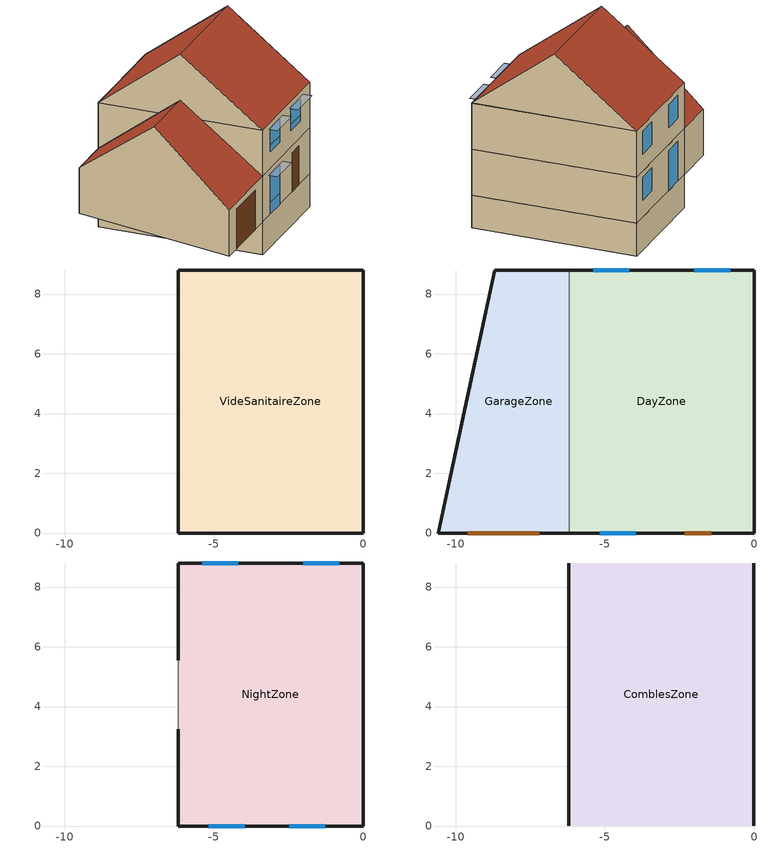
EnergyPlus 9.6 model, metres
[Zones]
VideSanitaireZone
 floor ground (Plancher bas VS): 0,8.8 0,0 -6.2,0 -6.2,8.8 z-1.79
 wall ground (Mur VS): 0,8.8 -6.2,8.8 -6.2,0 0,0 0,8.8 z-1.79:0
DayZone
 floor to VideSanitaireZone (Plancher bas RDC): 0,8.8 0,0 -6.2,0 -6.2,8.8 z0
 wall outside (Mur exterieur): -6.2,0 0,0 0,8.8 -6.2,8.8 z0:2.5
 wall to GarageZone (Mur exterieur): -6.2,8.8 -6.2,0 z0:2.5
 window (fenetreDV): -5.17,0 -3.97,0 z0.64:2.15; -5.17,0 -3.97,0 z0:0.64
 window (fenetreTV): -4.19,8.8 -5.39,8.8 z0:2.15; -0.81,8.8 -2.01,8.8 z0.9:2.15
 door (Porte): -2.33,0 -1.44,0 z0:2.15
GarageZone
 floor ground (Plancher bas garage): -6.2,8.8 -6.2,0 -10.58,0 -8.69,8.8 z0
 wall outside (Mur garage): -6.2,8.8 -8.69,8.8 / -10.58,0 -6.2,0 z0:2.5; -8.69,8.8,2.5 -8.69,8.8,0 -10.58,0,0 -10.58,0,2.5 -9.63,4.4,5.89
 wall to ComblesZone (Mur combles Reversed): -6.2,3.24,5 -6.2,5.56,5 -6.2,4.4,5.89
 wall to NightZone (Mur exterieur Reversed): -6.2,0,2.5 -6.2,8.8,2.5 -6.2,5.56,5 -6.2,3.24,5
 door (Porte): -9.59,0 -7.19,0 z0:2.15
 roof outside (Toiture): -9.63,4.4,5.89 -10.58,0,2.5 -6.2,0,2.5 -6.2,4.4,5.89; -6.2,4.4,5.89 -6.2,8.8,2.5 -8.69,8.8,2.5 -9.63,4.4,5.89
NightZone
 floor to DayZone (Intermediaire Reversed): 0,8.8 0,0 -6.2,0 -6.2,8.8 z2.5
 wall outside (Mur exterieur): -6.2,0 0,0 0,8.8 -6.2,8.8 z2.5:5; -6.2,3.24,5 -6.2,0,2.5 -6.2,0,5; -6.2,8.8,5 -6.2,8.8,2.5 -6.2,5.56,5
 window (fenetreTV): -0.81,8.8 -2.01,8.8 / -4.19,8.8 -5.39,8.8 z3.4:4.65
 window (fenetreDV): -2.48,0 -1.28,0 / -5.17,0 -3.97,0 z3.77:4.65; -5.17,0 -3.97,0 / -2.48,0 -1.28,0 z3.4:3.77
ComblesZone
 floor to NightZone (Plafond etage Reversed): -0.01,8.8 -0.01,0 -6.21,0 -6.21,8.8 z5
 wall outside (Mur combles): -0.01,0,5 -0.01,8.8,5 -0.01,4.4,8.4; -6.21,8.8,5 -6.21,0,5 -6.21,4.4,8.4
 roof outside (Toiture): -0.01,4.4,8.4 -0.01,8.8,5 -6.21,8.8,5 -6.21,4.4,8.4; -6.21,4.4,8.4 -6.21,0,5 -0.01,0,5 -0.01,4.4,8.4
shading: -3.67,0 -3.67,-0.5 -5.47,-0.5 -5.47,0 z4.75; -0.98,0 -0.98,-0.5 -2.78,-0.5 -2.78,0 z4.75; -3.67,0 -3.67,-0.49 -5.47,-0.49 -5.47,0 z2.25
[Building]
Maison Piere: North Axis {deg}=0; Terrain=Suburbs; Loads Convergence Tolerance Value {W}=0.01; Temperature Convergence Tolerance Value {deltaC}=0.01; Solar Distribution=FullExterior
[Site:Location]
OzoirLaFerriere: Latitude {deg}=48.77; Longitude {deg}=2.67; Time Zone {hr}=1; Elevation {m}=109
[Site:GroundTemperature:BuildingSurface]
15.76, 15.82, 16.05, 16.49, 16.87, 17.15, 17.32, 17.19, 17, 16.58, 16.14, 15.9
[Material]
Name | Roughness | Thickness {m} | Conductivity {W/m-K} | Density {kg/m3} | Specific Heat {J/kg-K} | Thermal Absorptance | Solar Absorptance | Visible Absorptance
DalleFlottante 5cm | Rough | 0.05 | 1.667 | 2200 | 1000 | 0.9 | 0.7 | 0.7
DalleFlottante 12cm | Rough | 0.12 | 1.667 | 2200 | 1000 | 0.9 | 0.7 | 0.7
PB38Revetu | Rough | 0.045 | 0.038 | 60 | 1030 | 0.9 | 0.7 | 0.7
Efimur | Rough | 0.097 | 0.022 | 30 | 1450 | 0.9 | 0.7 | 0.7
Enduit clair | MediumRough | 0.05 | 1 | 1800 | 500 | 0.9 | 0.7 | 0.7
SISREVESIS50 | Rough | 0.05 | 0.022 | 30 | 1450 | 0.9 | 0.7 | 0.7
ISOCONFORT32 | Rough | 0.4 | 0.032 | 28 | 1030 | 0.9 | 0.6 | 0.6
TMS100 | Rough | 0.1 | 0.022 | 30 | 1450 | 0.9 | 0.7 | 0.7
Sable | Smooth | 0.05 | 0.4 | 1600 | 835 | 0.9 | 0.7 | 0.7
Parpaing creux | Rough | 0.2 | 0.952 | 1185 | 1080 | 0.9 | 0.7 | 0.7
Placo_13mm | MediumRough | 0.013 | 0.25 | 825 | 1008 | 0.99999 | 0.6 | 0.6
TuileBeton | Rough | 0.12 | 0.134 | 1185 | 1080 | 0.99999 | 0.6 | 0.6
[Material:NoMass]
Porte: Roughness=MediumSmooth; Thermal Resistance {m2-K/W}=1; Thermal Absorptance=0.9; Solar Absorptance=0.7; Visible Absorptance=0.7
[WindowMaterial:SimpleGlazingSystem] U-Factor {W/m2-K}=2.4; Solar Heat Gain Coefficient=0.63; Visible Transmittance=0.74
Verre1_4mm; Verre2_4mm; Verre3_4mm
[WindowMaterial:GasMixture]
Gas_Argon: Thickness {m}=0.016; Number of Gases in Mixture=2; Gas 1 Type=Argon; Gas 1 Fraction=0.5; Gas 2 Type=Argon; Gas 2 Fraction=0.5
[WindowMaterial:Shade]
VR: Solar Transmittance=0; Solar Reflectance=0.05; Visible Transmittance=0; Visible Reflectance=0.05; Infrared Hemispherical Emissivity=0.9; Infrared Transmittance=0; Thickness {m}=0.008; Conductivity {W/m-K}=0.053; Shade to Glass Distance {m}=0.04
[Construction]
Mur exterieur: Enduit clair, Parpaing creux, Efimur, PB38Revetu, Placo_13mm
Mur exterieur Reversed: Placo_13mm, PB38Revetu, Efimur, Parpaing creux, Enduit clair
Mur combles; Mur garage: Parpaing creux, Placo_13mm
Mur VS: Parpaing creux
Plafond etage Reversed: Placo_13mm, SISREVESIS50, ISOCONFORT32
Intermediaire Reversed: Placo_13mm, ISOCONFORT32
Plancher bas RDC: TMS100, DalleFlottante 5cm
Plancher bas VS: Sable
Plancher bas garage: DalleFlottante 12cm
Toiture: TuileBeton
Porte: Porte
fenetreDV: Verre1_4mm, Gas_Argon, Verre2_4mm
fenetreTV: Verre1_4mm, Gas_Argon, Verre2_4mm, Gas_Argon, Verre3_4mm
Mur combles Reversed: Placo_13mm, Parpaing creux
[Zone] Multiplier=1
DayZone; VideSanitaireZone; ComblesZone; NightZone; GarageZone
[WindowShadingControl] Shading Type=ExteriorShade; Shading Control Type=OnIfScheduleAllows; Shading Control Is Scheduled=Yes; Glare Control Is Active=No; Shading Device Material=VR; Multiple Surface Control Type=Sequential
Name | Zone | Schedule | Fenestration Surface 1 | Fenestration Surface 2
VRControl_Sud1-DayZone | DayZone | Occultation_Sud1 | f_S_1_DayZone
VRControl_Sud1-NightZone | NightZone | Occultation_Sud1 | f_S_1_1_NightZone | f_S_2_1_NightZone
VRControl_Sud2-NightZone | NightZone | Occultation_Sud2 | f_S_2_2_NightZone | f_S_1_2_NightZone
VRControl_Sud2-DayZone | DayZone | Occultation_Sud2 | f_S_2_DayZone
[People] Number of People Calculation Method=People; Number of People=3; Fraction Radiant=0.3; Enable ASHRAE 55 Comfort Warnings=No; Mean Radiant Temperature Calculation Type=ZoneAveraged
Name | Zone or ZoneList or Space or SpaceList | Number of People Schedule | Activity Level Schedule
DayZone_People | DayZone | DayZone_Occupation | DayZone_ActivityLevel
NightZone_People | NightZone | NightZone_Occupation | NightZone_ActivityLevel
[ElectricEquipment]
DZ_PuissDissipee: Zone or ZoneList or Space or SpaceList=DayZone; Schedule=PDissipee; Design Level Calculation Method=EquipmentLevel; Design Level {W}=309; Watts per Zone Floor Area {W/m2}=5
[ZoneInfiltration:DesignFlowRate] Schedule=Permeabilite; Design Flow Rate Calculation Method=Flow/Zone; Design Flow Rate {m3/s}=0.0096; Constant Term Coefficient=1
Name | Zone or ZoneList
DayZone_Infiltration | DayZone
Garage_Infiltration | GarageZone
NightZone_Infiltration | NightZone
ComblesZone_Infiltration | ComblesZone
[ZoneVentilation:DesignFlowRate] Fan Total Efficiency=1; Constant Term Coefficient=1; Minimum Indoor Temperature {C}=-100; Maximum Indoor Temperature {C}=100; Delta Temperature {deltaC}=-100; Minimum Outdoor Temperature {C}=-100; Maximum Outdoor Temperature {C}=100; Maximum Wind Speed {m/s}=40
Name | Zone or ZoneList | Schedule | Design Flow Rate Calculation Method | Design Flow Rate {m3/s} | Ventilation Type | Air Changes per Hour {1/hr}
DZ_Ventilation | DayZone | DayZone_Ventilation | Flow/Zone | 0.00364 | Balanced
NZ_Ventilation | NightZone | NightZone_Ventilation | Flow/Zone | 0.000944 | Balanced
ventilation_nocturne_dz | DayZone | Scenario_Surventilation_nocturne | AirChanges/Hour |  | Natural | 5
ventilation_nocturne_nz | NightZone | Scenario_Surventilation_nocturne | AirChanges/Hour |  | Natural | 5
[HVACTemplate:Thermostat] Constant Cooling Setpoint {C}=150
Name | Heating Setpoint Schedule
NZ_Chauffage | NightZone_TemperatureYear
DZ_Chauffage | DayZone_TemperatureYear
[HVACTemplate:Zone:IdealLoadsAirSystem] System Availability Schedule=ModeChauffage; Maximum Heating Supply Air Temperature {C}=50; Minimum Cooling Supply Air Temperature {C}=13; Heating Limit=NoLimit; Cooling Limit=LimitCapacity; Maximum Total Cooling Capacity {W}=0; Dehumidification Control Type=None; Humidification Control Type=None; Outdoor Air Method=None; Demand Controlled Ventilation Type=None; Outdoor Air Economizer Type=NoEconomizer; Heat Recovery Type=None
Name | Template Thermostat
DayZone | DZ_Chauffage
NightZone | NZ_Chauffage
[EnergyManagementSystem:Sensor]
Name | Output:Variable or Output:Meter Index Key | Output:Variable or Output:Meter
Tnz | NightZone | Zone Mean Air Temperature
Tdz | DayZone | Zone Mean Air Temperature
Text | Environment | Site Outdoor Air Drybulb Temperature
[EnergyManagementSystem:Actuator] Actuated Component Type=Zone Ventilation; Actuated Component Control Type=Air Exchange Flow Rate
Name | Actuated Component Unique
Vnz | ventilation_nocturne_nz
Vdz | ventilation_nocturne_dz
[EnergyManagementSystem:ProgramCallingManager]
EMSventilnz: BeginTimestepBeforePredictor; ventilnz
EMSventildz: BeginTimestepBeforePredictor; ventildz
[EnergyManagementSystem:Program]
ventilnz: IF DayOfYear>140 && DayOfYear<265 && (HOUR<8 || HOUR>18); IF (Tnz>= 24 && Text <= Tnz); SET Vnz = 0.1979; ELSE; SET Vnz = 0; ENDIF; ELSE; SET Vnz= 0; ENDIF
ventildz: IF DayOfYear>140 && DayOfYear<265 && (HOUR<8 || HOUR>18); IF (Tdz>= 24 && Text <= Tdz); SET Vdz = 0.2034; ELSE; SET Vdz = 0; ENDIF; ELSE; SET Vdz= 0; ENDIF
[WaterUse:Equipment]
ECS: Peak Flow Rate {m3/s}=4.9444e-06; Flow Rate Fraction Schedule=ECSSchedule
[Schedule:Day:Hourly]
ECSScheduleDay: 0.016, 0.016, 0.015, 0.017, 0.029, 0.124, 0.366, 0.867, 1, 0.739, 0.644, 0.534, 0.466, 0.312, 0.229, 0.17, 0.166, 0.168, 0.292, 0.408, 0.436, 0.447, 0.531, 0.433
ECSScheduleHolidays; Holidays_Occupation; Holidays_VentilationDay; PDissip_Holidays: 0, 0, 0, 0, 0, 0, 0, 0, 0, 0, 0, 0, 0, 0, 0, 0, 0, 0, 0, 0, 0, 0, 0, 0
DayZone_OccupationFriday: 0.09, 0.1, 0.1, 0.12, 0.17, 0.25, 0.36, 0.42, 0.33, 0.22, 0.21, 0.24, 0.31, 0.35, 0.28, 0.24, 0.24, 0.29, 0.41, 0.57, 0.7, 0.77, 0.79, 0.72
DayZone_OccupationMonday: 0.25, 0.11, 0.11, 0.12, 0.16, 0.23, 0.33, 0.41, 0.32, 0.23, 0.22, 0.23, 0.28, 0.33, 0.26, 0.24, 0.24, 0.27, 0.39, 0.56, 0.69, 0.78, 0.83, 0.74
DayZone_OccupationSaturday: 0.08, 0.08, 0.09, 0.1, 0.13, 0.17, 0.24, 0.35, 0.43, 0.44, 0.44, 0.4, 0.44, 0.5, 0.47, 0.4, 0.36, 0.35, 0.43, 0.53, 0.6, 0.63, 0.65, 0.6
DayZone_OccupationSunday: 0.08, 0.09, 0.11, 0.12, 0.14, 0.15, 0.2, 0.3, 0.41, 0.5, 0.54, 0.5, 0.48, 0.48, 0.45, 0.41, 0.38, 0.36, 0.42, 0.52, 0.67, 0.77, 0.8, 0.72
DayZone_OccupationThursday: 0, 1, 0.1, 0.11, 0.12, 0.17, 0.24, 0.36, 0.44, 0.33, 0.22, 0.2, 0.22, 0.29, 0.33, 0.27, 0.25, 0.24, 0.28, 0.39, 0.57, 0.71, 0.81, 0.74
DayZone_OccupationTuesday: 0.08, 0.09, 0.1, 0.12, 0.17, 0.25, 0.38, 0.44, 0.34, 0.23, 0.21, 0.23, 0.29, 0.32, 0.26, 0.24, 0.26, 0.31, 0.42, 0.57, 0.72, 0.79, 0.82, 0.73
DayZone_OccupationWednesday: 0.09, 0.09, 0.11, 0.16, 0.26, 0.36, 0.46, 0.48, 0.37, 0.29, 0.25, 0.26, 0.33, 0.36, 0.31, 0.28, 0.27, 0.29, 0.4, 0.56, 0.7, 0.77, 0.8, 0.73
DayZone_TemperatureFriday: 18.3, 18.3, 18.3, 18.4, 18.5, 18.7, 19.1, 19.3, 19, 18.7, 18.6, 18.7, 18.9, 19, 18.8, 18.7, 18.7, 18.9, 19.2, 19.7, 20.1, 20.3, 20.4, 20.2
DayZone_TemperatureMonday: 18.7, 18.3, 18.3, 18.4, 18.5, 18.7, 19, 19.2, 19, 18.7, 18.7, 18.7, 18.9, 19, 18.8, 18.7, 18.7, 18.8, 19.2, 19.7, 20.1, 20.3, 20.5, 20.2
DayZone_TemperatureSaturday: 18.2, 18.2, 18.3, 18.3, 18.4, 18.5, 18.7, 19, 19.3, 19.3, 19.3, 19.2, 19.3, 19.5, 19.4, 19.2, 19.1, 19.1, 19.3, 19.6, 19.8, 19.9, 20, 19.8
DayZone_TemperatureSunday: 18.2, 18.3, 18.3, 18.4, 18.4, 18.5, 18.6, 18.9, 19.2, 19.5, 19.6, 19.5, 19.4, 19.4, 19.4, 19.2, 19.1, 19.1, 19.2, 19.6, 20, 20.3, 20.4, 20.2
DayZone_TemperatureThursday: 18.3, 18.3, 18.3, 18.4, 18.5, 18.7, 19.1, 19.3, 19, 18.7, 18.6, 18.7, 18.9, 19, 18.8, 18.7, 18.7, 18.8, 19.2, 19.7, 20.1, 20.3, 20.4, 20.2
DayZone_TemperatureTuesday: 18.3, 18.3, 18.3, 18.4, 18.5, 18.8, 19.1, 19.3, 19, 18.7, 18.6, 18.7, 18.9, 19, 18.8, 18.7, 18.8, 18.9, 19.3, 19.7, 20.1, 20.4, 20.5, 20.2
DayZone_TemperatureWednesday: 18.3, 18.3, 18.3, 18.5, 18.8, 19.1, 19.4, 19.4, 19.1, 18.9, 18.8, 18.8, 19, 19.1, 18.9, 18.8, 18.8, 18.9, 19.2, 19.7, 20.1, 20.3, 20.4, 20.2
DayZone_VentilationDay: 0.427, 0.427, 0.427, 0.427, 0.427, 0.427, 0.427, 0.427, 0.427, 0.427, 0.427, 0.427, 0.427, 0.427, 0.427, 0.427, 0.427, 0.427, 1, 0.427, 0.427, 0.427, 0.427, 0.427
Holidays_Temperature: 7, 7, 7, 7, 7, 7, 7, 7, 7, 7, 7, 7, 7, 7, 7, 7, 7, 7, 7, 7, 7, 7, 7, 7
NightZone_OccupationFriday: 0.58, 0.58, 0.58, 0.57, 0.52, 0.45, 0.34, 0.17, 0.05, 0.01, 0.01, 0, 0, 0.02, 0.02, 0.02, 0.02, 0.01, 0.01, 0, 0.01, 0.09, 0, 0
NightZone_OccupationMonday: 0.46, 0.57, 0.57, 0.56, 0.53, 0.46, 0.36, 0.19, 0.06, 0.02, 0.01, 0.01, 0, 0.01, 0.02, 0.02, 0.02, 0.02, 0.02, 0.02, 0.01, 0.01, 0.01, 0.1
NightZone_OccupationSaturday: 0.57, 0.58, 0.58, 0.57, 0.55, 0.51, 0.44, 0.33, 0.18, 0.07, 0.02, 0.01, 0.01, 0.01, 0.02, 0.03, 0.03, 0.02, 0.02, 0.01, 0.01, 0.01, 0.01, 0.07
NightZone_OccupationSunday: 0.48, 0.49, 0.49, 0.49, 0.48, 0.46, 0.41, 0.33, 0.21, 0.1, 0.03, 0.01, 0.01, 0.01, 0.02, 0.04, 0.04, 0.03, 0.02, 0.02, 0.01, 0, 0.01, 0.1
NightZone_OccupationThursday: 0.57, 0.57, 0.57, 0.56, 0.52, 0.45, 0.34, 0.17, 0.05, 0.01, 0.01, 0, 0, 0.01, 0.01, 0.02, 0.02, 0.02, 0.01, 0.01, 0.01, 0, 0.01, 0.1
NightZone_OccupationTuesday: 0.59, 0.59, 0.59, 0.57, 0.53, 0.45, 0.34, 0.17, 0.05, 0.01, 0.01, 0.01, 0.01, 0.01, 0.01, 0.02, 0.02, 0.02, 0.02, 0.02, 0.01, 0, 0.01, 0.09
NightZone_OccupationWednesday: 0.58, 0.58, 0.57, 0.54, 0.46, 0.37, 0.27, 0.14, 0.05, 0.02, 0.01, 0.01, 0, 0.01, 0.01, 0.02, 0.02, 0.03, 0.02, 0.01, 0.01, 0, 0.02, 0
NightZone_Temperature: 18, 18, 18, 18, 18, 18, 18, 18, 18, 18, 18, 18, 18, 18, 18, 18, 18, 18, 18, 18, 18, 18, 18, 18
NightZone_VentilationDay: 1, 1, 1, 1, 1, 1, 1, 1, 1, 1, 1, 1, 1, 1, 1, 1, 1, 1, 1, 1, 1, 1, 1, 1
PDissip_Friday: 0.46, 0.42, 0.39, 0.38, 0.37, 0.37, 0.45, 0.58, 0.56, 0.51, 0.54, 0.63, 0.67, 0.61, 0.58, 0.51, 0.48, 0.55, 0.7, 0.96, 0.94, 0.89, 0.78, 0.68
PDissip_Monday: 0.47, 0.42, 0.39, 0.36, 0.36, 0.37, 0.44, 0.56, 0.54, 0.49, 0.52, 0.64, 0.7, 0.62, 0.61, 0.54, 0.51, 0.56, 0.7, 1, 0.96, 0.92, 0.82, 0.71
PDissip_Saturday: 0.45, 0.42, 0.38, 0.35, 0.35, 0.35, 0.42, 0.52, 0.56, 0.58, 0.67, 0.79, 0.86, 0.72, 0.7, 0.61, 0.58, 0.6, 0.75, 0.97, 0.9, 0.85, 0.75, 0.62
PDissip_Sunday: 0.42, 0.4, 0.37, 0.35, 0.34, 0.34, 0.38, 0.48, 0.53, 0.58, 0.7, 0.87, 0.87, 0.7, 0.68, 0.61, 0.56, 0.59, 0.73, 0.94, 0.93, 0.9, 0.8, 0.68
PDissip_Thursday: 0.44, 0.4, 0.38, 0.37, 0.35, 0.37, 0.46, 0.59, 0.56, 0.49, 0.51, 0.63, 0.68, 0.63, 0.6, 0.54, 0.5, 0.55, 0.71, 0.99, 0.95, 0.91, 0.79, 0.68
PDissip_Tuesday: 0.45, 0.41, 0.39, 0.37, 0.37, 0.38, 0.47, 0.59, 0.57, 0.5, 0.53, 0.66, 0.73, 0.64, 0.6, 0.52, 0.5, 0.59, 0.77, 0.99, 0.97, 0.94, 0.81, 0.7
PDissip_Wednesday: 0.48, 0.43, 0.39, 0.37, 0.37, 0.37, 0.44, 0.55, 0.53, 0.49, 0.5, 0.63, 0.68, 0.62, 0.61, 0.54, 0.51, 0.56, 0.74, 0.98, 0.93, 0.9, 0.78, 0.68
[Schedule:Day:Interval]
OccultationHiver: No, 07:00, 1, 22:00, 0, 24:00, 1
OccultationEte_Sud1: No, 07:00, 1, 08:00, 0, 18:00, 1, 22:00, 0, 24:00, 1
OccultationEte_Sud2: No, 07:00, 1, 11:00, 0, 15:00, 1, 22:00, 0, 24:00, 1
[Schedule:Week:Daily]
DayZone_OccupationWeek: DayZone_OccupationSunday, DayZone_OccupationMonday, DayZone_OccupationTuesday, DayZone_OccupationWednesday, DayZone_OccupationThursday, DayZone_OccupationFriday, DayZone_OccupationSaturday, Holidays_Occupation, Holidays_Occupation, Holidays_Occupation, Holidays_Occupation, Holidays_Occupation
DayZone_Temperature: DayZone_TemperatureSunday, DayZone_TemperatureMonday, DayZone_TemperatureTuesday, DayZone_TemperatureWednesday, DayZone_TemperatureThursday, DayZone_TemperatureFriday, DayZone_TemperatureSaturday, Holidays_Temperature, Holidays_Temperature, Holidays_Temperature, Holidays_Temperature, Holidays_Temperature
NightZone_Temperature: NightZone_Temperature, NightZone_Temperature, NightZone_Temperature, NightZone_Temperature, NightZone_Temperature, NightZone_Temperature, NightZone_Temperature, Holidays_Temperature, Holidays_Temperature, Holidays_Temperature, Holidays_Temperature, Holidays_Temperature
PDissip_Week: PDissip_Sunday, PDissip_Monday, PDissip_Tuesday, PDissip_Wednesday, PDissip_Thursday, PDissip_Friday, PDissip_Saturday, PDissip_Holidays, PDissip_Holidays, PDissip_Holidays, PDissip_Holidays, PDissip_Holidays
NightZone_Occupation: NightZone_OccupationSunday, NightZone_OccupationMonday, NightZone_OccupationTuesday, NightZone_OccupationWednesday, NightZone_OccupationThursday, NightZone_OccupationFriday, NightZone_OccupationSaturday, Holidays_Occupation, Holidays_Occupation, Holidays_Occupation, Holidays_Occupation, Holidays_Occupation
[Schedule:Week:Compact]
DayZone_VentilationWeek: Weekdays, DayZone_VentilationDay, Weekends, DayZone_VentilationDay, AllOtherDays, Holidays_VentilationDay
NightZone_VentilationWeek: Weekdays, NightZone_VentilationDay, Weekends, NightZone_VentilationDay, AllOtherDays, Holidays_VentilationDay
ECS_ScheduleWeek: Weekdays, ECSScheduleDay, Weekends, ECSScheduleDay, AllOtherDays, ECSScheduleHolidays
OccultationHiver_ScheduleWeek: Weekdays, OccultationHiver, Weekends, OccultationHiver, AllOtherDays, ECSScheduleHolidays
OccultationEte_ScheduleWeek_Sud1: Weekdays, OccultationEte_Sud1, Weekends, OccultationEte_Sud1, AllOtherDays, ECSScheduleHolidays
OccultationEte_ScheduleWeek_Sud2: Weekdays, OccultationEte_Sud2, Weekends, OccultationEte_Sud2, AllOtherDays, ECSScheduleHolidays
[Schedule:Year]
DayZone_Occupation: DayZone_OccupationWeek, 1, 1, 12, 31
DayZone_TemperatureYear: DayZone_Temperature, 1, 1, 12, 31
NightZone_Occupation: NightZone_Occupation, 1, 1, 12, 31
NightZone_TemperatureYear: NightZone_Temperature, 1, 1, 12, 31
PDissipee: PDissip_Week, 1, 1, 12, 31
DayZone_Ventilation: DayZone_VentilationWeek, 1, 1, 12, 31
NightZone_Ventilation: NightZone_VentilationWeek, 1, 1, 12, 31
ECSSchedule: ECS_ScheduleWeek, 1, 1, 12, 31
Occultation_Sud1: OccultationHiver_ScheduleWeek, 1, 1, 5, 21, OccultationEte_ScheduleWeek_Sud1, 5, 22, 9, 23, OccultationHiver_ScheduleWeek, 9, 24, 12, 31
Occultation_Sud2: OccultationHiver_ScheduleWeek, 1, 1, 5, 21, OccultationEte_ScheduleWeek_Sud2, 5, 22, 9, 23, OccultationHiver_ScheduleWeek, 9, 24, 12, 31
[Schedule:Compact]
Scenario_Surventilation_nocturne: Through: 05/20, For: AllDays, Until: 24:00, 0, Through: 09/23, For: Holidays, Until: 24:00, 0, For: AllOtherDays, Until: 07:00, 1, Until: 19:00, 0, Until: 24:00, 1, Through: 12/31, For: AllDays, Until: 24:00, 0
ModeChauffage: Through: 05/20, For: AllDays, Until: 24:00, 1, Through: 09/23, For: AllDays, Until: 24:00, 0, Through: 12/31, For: AllDays, Until: 24:00, 1
[Schedule:Constant]
Permeabilite: Any Number, 0.5
DayZone_ActivityLevel: Any Number, 66.67
NightZone_ActivityLevel: Any Number, 46.67
